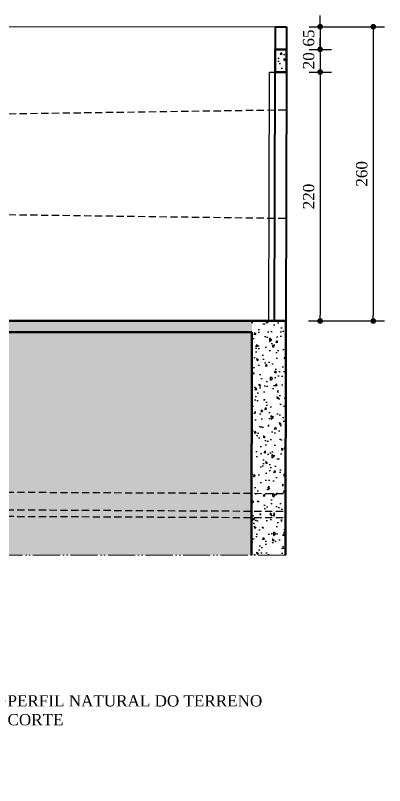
# Model space of a CAD drawing. Header units: millimetres. Extents: x 103208 to 171806, y -164 to 10038.
# Drawn here: x 114773 to 115100, y 2259 to 2939 of the extents above; entities that cross this region are included whole.
import ezdxf
from ezdxf import colors
from ezdxf.entities.mleader import LeaderData, LeaderLine
from ezdxf.math import Vec2, Vec3

# ---------------------------------------------------------------- set-up
doc = ezdxf.new("R2010")
doc.units = ezdxf.units.MM
doc.linetypes.add('ACAD_ISO05W100', pattern=[33, 24, -3, 0, -3, 0, -3])
doc.linetypes.add('HIDDEN', pattern=[9.525, 6.35, -3.175])
for name, color, linetype in [('ACESSORIOS', 2, 'Continuous'), ('Piso Lay-out', 19, 'Continuous'), ('Portas-Cotas', 2, 'Continuous'), ('Projeção Janela - Viga', 1, 'HIDDEN'), ('Projeção perfil', 74, 'HIDDEN')]:
    doc.layers.add(name, color=color, linetype=linetype)
for name, color, linetype, lineweight in [('Hachura', 1, 'Continuous', 9), ('MURO', 3, 'Continuous', 0), ('Parede Baixa', 5, 'Continuous', 50), ('Parede Corte', 4, 'Continuous', 40), ('Perfil Natural-1', 241, 'HIDDEN', 25), ('Perfil Natural-2', 40, 'HIDDEN', 25), ('Perfil Natural-4', 150, 'HIDDEN', 25), ('Projeção Balanço', 2, 'ACAD_ISO05W100', 20)]:
    doc.layers.add(name, color=color, linetype=linetype, lineweight=lineweight)
doc.styles.add('Valéria', font='romantic.ttf', dxfattribs={"height": 10})
doc.dimstyles.new('Cota - 50', dxfattribs={"dimtxt": 10, "dimasz": 5, "dimexe": 10, "dimexo": 20, "dimgap": 5, "dimtad": 1, "dimtxsty": 'Valéria', "dimblk": 'DOT', "dimcen": 0, "dimclrd": 12, "dimclre": 12, "dimclrt": 2, "dimazin": 2, "dimtfac": 1, "dimtix": 1, "dimtmove": 0, "dimatfit": 3, "dimldrblk": 'DOT', "dimfxl": 1, "dimarcsym": 0})
pattern_1 = [(95, (7823.838, -2144.868), (14.009465, 11.755338), [1.905, -20.955]), (40, (7823.838, -2144.868), (-16.0018453, 11.017673), [1.524, -16.7640584]), (145.451445, (7825.005, -2143.888), (-1.9923798, 22.7730102), [1.619001, -17.8090245]), (91.1842, (7820.246, -2141.276), (22.1410243, 16.1953413), [2.8575, -31.4325]), (141.635558, (7822.09, -2139.926), (-0.708662, 34.2826764), [2.428502, -26.713561]), (36.18415, (7820.246, -2141.276), (-0.708662, 34.282676), [2.285997, -25.145973]), (66, (7822.94, -2140.378), (17.951998, 3.489515), [1.905, -20.955]), (11, (7822.94, -2140.378), (-8.6539927, 17.3941193), [1.524, -16.764]), (116.451445, (7824.436, -2140.087), (9.2980052, 20.8836343), [1.619001, -17.8089938]), (82.5, (7823.838, -2144.868), (-5.7605469, 6.19734137), [0, -16.5608, 0, -17.018, 0, -16.8275]), (52.5, (7823.838, -2144.868), (-2.3589727, 11.8087), [0, -9.7028, 0, -16.1798, 0, -6.4135]), (12.5, (7819.8326, -2148.873), (9.9927863, 9.18261956), [0, -6.35, 0, -19.812, 0, -26.289]), (2.5, (7818.037, -2150.669), (8.6763904, 12.2722393), [0, -8.255, 0, -13.1572, 0, -18.669])]

# ---------------------------------------------------------------- blocks, each defined once
blk = doc.blocks.new('_Dot')
at = {"color": 0, "linetype": 'ByBlock', "lineweight": -2}
blk.add_line((-0.5, 0), (-1, 0), dxfattribs=at)
at = {"color": 0, "linetype": 'ByBlock', "const_width": 0.5}
blk.add_lwpolyline([(-0.25, 0, 1), (0.25, 0, 1)], format="xyb", close=True, dxfattribs=at)
blk = doc.blocks.new('*D895')
at = {"color": 12, "lineweight": -2, "transparency": 16777216}
for p, q in [((115042.78, 2934.45), (115042.78, 2939.45)), ((115032.92, 2929.45), (115052.78, 2929.45)), ((115042.78, 2929.45), (115042.78, 2909.37)), ((115032.92, 2909.37), (115052.78, 2909.37)), ((115042.78, 2904.37), (115042.78, 2899.37))]:
    blk.add_line(p, q, dxfattribs=at)
at = {"layer": 'Defpoints', "color": 0, "transparency": 16777216}
for p in [(115012.92, 2929.45, -1252818.4), (115012.92, 2909.37, -1252818.4), (115042.78, 2909.37)]:
    blk.add_point(p, dxfattribs=at)
at = {"color": 12, "lineweight": -2, "transparency": 16777216, "xscale": 5, "yscale": 5, "zscale": 5}
for p, rotation in [((115042.78, 2929.45), 270), ((115042.78, 2909.37), 90)]:
    blk.add_blockref('_Dot', p, dxfattribs=dict(at, rotation=rotation))
at = {"color": 2, "transparency": 16777216, "insert": (115032.59, 2919.41), "char_height": 10, "attachment_point": 5, "rotation": 90, "style": 'Valéria'}
blk.add_mtext('65', dxfattribs=at)
blk = doc.blocks.new('*D896')
at = {"color": 12, "lineweight": -2, "transparency": 16777216}
for p, q in [((115042.78, 2914.37), (115042.78, 2919.37)), ((115032.92, 2909.37), (115052.78, 2909.37)), ((115042.78, 2909.37), (115042.78, 2889.37)), ((115032.92, 2889.37), (115052.78, 2889.37)), ((115042.78, 2884.37), (115042.78, 2879.37))]:
    blk.add_line(p, q, dxfattribs=at)
at = {"layer": 'Defpoints', "color": 0, "transparency": 16777216}
for p in [(115012.92, 2909.37, -1252818.4), (115012.92, 2889.37, -52464.15), (115042.78, 2889.37)]:
    blk.add_point(p, dxfattribs=at)
at = {"color": 12, "lineweight": -2, "transparency": 16777216, "xscale": 5, "yscale": 5, "zscale": 5}
for p, rotation in [((115042.78, 2909.37), 270), ((115042.78, 2889.37), 90)]:
    blk.add_blockref('_Dot', p, dxfattribs=dict(at, rotation=rotation))
at = {"color": 2, "transparency": 16777216, "insert": (115032.67, 2899.37), "char_height": 10, "attachment_point": 5, "rotation": 90, "style": 'Valéria'}
blk.add_mtext('20', dxfattribs=at)
blk = doc.blocks.new('*D890')
at = {"color": 12, "lineweight": -2, "transparency": 16777216}
for p, q in [((115032.92, 2889.37), (115052.78, 2889.37)), ((115042.78, 2884.37), (115042.78, 2674.37)), ((115032.38, 2669.37), (115052.78, 2669.37))]:
    blk.add_line(p, q, dxfattribs=at)
at = {"layer": 'Defpoints', "color": 0, "transparency": 16777216}
for p in [(115012.92, 2889.37, -52464.15), (115012.38, 2669.37, -52464.15), (115042.78, 2669.37)]:
    blk.add_point(p, dxfattribs=at)
at = {"color": 12, "lineweight": -2, "transparency": 16777216, "xscale": 5, "yscale": 5, "zscale": 5}
for p, rotation in [((115042.78, 2889.37), 90), ((115042.78, 2669.37), 270)]:
    blk.add_blockref('_Dot', p, dxfattribs=dict(at, rotation=rotation))
at = {"color": 2, "transparency": 16777216, "insert": (115032.67, 2779.37), "char_height": 10, "attachment_point": 5, "rotation": 90, "style": 'Valéria'}
blk.add_mtext('220', dxfattribs=at)
blk = doc.blocks.new('*D902')
at = {"color": 12, "lineweight": -2, "transparency": 16777216}
for p, q in [((115032.92, 2929.45), (115099.76, 2929.45)), ((115089.76, 2924.45), (115089.76, 2674.37)), ((115032.38, 2669.37), (115099.76, 2669.37))]:
    blk.add_line(p, q, dxfattribs=at)
at = {"layer": 'Defpoints', "color": 0, "transparency": 16777216}
for p in [(115012.92, 2929.45, 334409.02), (115012.38, 2669.37, 301778.4), (115089.76, 2669.37)]:
    blk.add_point(p, dxfattribs=at)
at = {"color": 12, "lineweight": -2, "transparency": 16777216, "xscale": 5, "yscale": 5, "zscale": 5}
for p, rotation in [((115089.76, 2929.45), 90), ((115089.76, 2669.37), 270)]:
    blk.add_blockref('_Dot', p, dxfattribs=dict(at, rotation=rotation))
at = {"color": 2, "transparency": 16777216, "insert": (115079.61, 2799.41), "char_height": 10, "attachment_point": 5, "rotation": 90, "style": 'Valéria'}
blk.add_mtext('260', dxfattribs=at)

msp = doc.modelspace()

# ---------------------------------------------------------------- hatches: boundary and pattern name
at = {"layer": 'Hachura'}
h = msp.add_hatch(dxfattribs=at)
h.set_pattern_fill('EARTH', color=256, scale=2, angle=45)
h.set_pattern_definition([(45, (7824.418, -2144.957), (2e-15, 17.9605122), [12.7, -12.7]), (45, (7821.05, -2141.589), (2e-15, 17.9605122), [12.7, -12.7]), (45, (7817.682, -2138.222), (2e-15, 17.9605122), [12.7, -12.7]), (135, (7817.682, -2135.976), (-17.9605122, 2e-15), [12.7, -12.7]), (135, (7821.05, -2132.609), (-17.9605122, 2e-15), [12.7, -12.7]), (135, (7824.418, -2129.241), (-17.9605122, 2e-15), [12.7, -12.7])])
h.paths.add_polyline_path([(113157.65627, 2462.36553), (113128.32289, 2462.36553), (113128.32289, 2733.55513), (113157.65627, 2733.55513)])
h.paths.add_polyline_path([(113313.47221, 2461.55513), (113188.67727, 2461.72096), (113188.13924, 2658.55513), (113312.21534, 2658.14993)])
h.paths.add_polyline_path([(113578.47221, 2461.55513), (113343.47221, 2462.36553), (113343.47221, 2658.96033), (113578.47221, 2658.14993)])
h.paths.add_polyline_path([(113926.6415, 2462.36553), (113608.47221, 2461.55513), (113608.47221, 2658.14993), (113926.6415, 2658.96033)])
h.paths.add_polyline_path([(114242.4886, 2462.36553), (113956.6415, 2462.36553), (113956.6415, 2658.55513), (114242.4886, 2658.55513)])
h.paths.add_polyline_path([(114608.61409, 2462.85975), (114272.4886, 2462.36553), (114272.4886, 2658.55513), (114608.61409, 2659.04934)])
h.paths.add_polyline_path([(114638.61409, 2658.55513), (114638.61409, 2462.36553), (114982.56193, 2462.43906), (114983.04463, 2658.55513)])
at = {"layer": 'Portas-Cotas'}
h = msp.add_hatch(dxfattribs=at)
h.set_pattern_fill('AR-CONC', color=256, scale=0.1, angle=45)
h.set_pattern_definition([(95, (7823.789, -2119.954), (14.009465, 11.755338), [1.905, -20.955]), (40, (7823.789, -2119.954), (-16.0018453, 11.017673), [1.524, -16.7640584]), (145.451445, (7824.956, -2118.974), (-1.9923798, 22.7730102), [1.619001, -17.8090245]), (91.1842, (7820.196, -2116.362), (22.1410243, 16.1953413), [2.8575, -31.4325]), (141.635558, (7822.042, -2115.012), (-0.708662, 34.2826764), [2.428502, -26.713561]), (36.18415, (7820.196, -2116.362), (-0.708662, 34.282676), [2.285997, -25.145973]), (66, (7822.89, -2115.464), (17.951998, 3.489515), [1.905, -20.955]), (11, (7822.89, -2115.464), (-8.6539927, 17.3941193), [1.524, -16.764]), (116.451445, (7824.387, -2115.173), (9.2980052, 20.8836343), [1.619001, -17.8089938]), (82.5, (7823.7886, -2119.954), (-5.7605469, 6.19734137), [0, -16.5608, 0, -17.018, 0, -16.8275]), (52.5, (7823.789, -2119.954), (-2.3589727, 11.8087), [0, -9.7028, 0, -16.1798, 0, -6.4135]), (12.5, (7819.7834, -2123.959), (9.9927863, 9.18261956), [0, -6.35, 0, -19.812, 0, -26.289]), (2.5, (7817.987, -2125.755), (8.6763904, 12.2722393), [0, -8.255, 0, -13.1572, 0, -18.669])])
h.paths.add_polyline_path([(115012.91824, 2909.36809), (115002.91821, 2909.36809), (115002.91821, 2889.36809), (115012.91824, 2889.36809)])
h = msp.add_hatch(dxfattribs=at)
h.set_pattern_fill('AR-CONC', color=256, scale=0.1, angle=45)
h.set_pattern_definition(pattern_1)
h.paths.add_polyline_path([(113157.82411, 2767.45454), (113172.58394, 2767.45454), (113172.58394, 2669.45454), (113157.82411, 2669.45454)])
h.paths.add_polyline_path([(113187.07642, 2462.38101), (113157.82411, 2462.38101), (113157.82411, 2669.45454), (113187.07642, 2669.45454)])
h.paths.add_polyline_path([(113472.58484, 2669.45454), (113187.55947, 2669.45454), (113187.55947, 2659.45454), (113472.58484, 2659.45454)])
h.paths.add_polyline_path([(113342.89245, 2462.45454), (113312.89245, 2462.45454), (113312.89245, 2659.45454), (113342.89245, 2659.45454)])
h.paths.add_polyline_path([(113472.58484, 2667.45454), (113628.99295, 2667.45454), (113628.99295, 2659.45454), (113472.58484, 2659.45454)])
h.paths.add_polyline_path([(113577.89245, 2659.45454), (113607.89245, 2659.45454), (113607.89245, 2462.45454), (113577.89245, 2462.45454)])
h.paths.add_polyline_path([(113628.99295, 2659.45454), (113928.58621, 2659.45454), (113928.58621, 2669.45454), (113628.99295, 2669.45454)])
h.paths.add_polyline_path([(113928.58621, 2659.45454), (114982.46487, 2659.45454), (114982.70972, 2669.06581), (113928.58621, 2669.45454)])
h = msp.add_hatch(dxfattribs=at)
h.set_pattern_fill('AR-CONC', color=256, scale=0.1, angle=45)
h.set_pattern_definition(pattern_1)
h.paths.add_polyline_path([(115011.98208, 2462.45454), (114982.37907, 2462.45454), (114982.57755, 2669.41684), (115012.18056, 2669.41684)])

# ---------------------------------------------------------------- linework, layer by layer
at = {"layer": 'ACESSORIOS'}
for p, q in [((114997.37915, 2669.45454), (114997.91828, 2889.40486, 7595.5541)), ((114997.91828, 2889.40486, -432748.69643), (115002.91827, 2889.3926, -1674021.49089))]:
    msp.add_line(p, q, dxfattribs=at)
at = {"layer": 'MURO'}
msp.add_line((115002.91821, 2929.45454), (114651.61877, 2929.31395, 1021976.23445), dxfattribs=at)
at = {"layer": 'Parede Baixa'}
for p, q in [((115002.91821, 2909.36809, -819227.26557), (115002.91821, 2889.36809, 8287.93074)), ((115002.91821, 2909.36809, -1232984.86372), (115012.91824, 2909.36809, -1232984.86372)), ((115012.91824, 2909.36809, -832866.78008), (115012.91824, 2889.36809, -32630.61279)), ((115002.91821, 2889.36809, -1232984.86372), (115012.91824, 2889.36809, -1232984.86372)), ((115012.48947, 2669.45454), (113172.82415, 2669.45454)), ((115011.98208, 2462.45454, 27037.12219), (115012.48947, 2669.45454, 34185.46245)), ((114982.46487, 2659.45454, 2750646.68945), (114638.61409, 2659.45454, -102627.38624)), ((114981.98217, 2462.52808, 27037.12219), (114982.46487, 2659.45454, 33837.59264))]:
    msp.add_line(p, q, dxfattribs=at)
at = {"layer": 'Parede Corte'}
for p, q in [((115002.91821, 2929.45454, -1234773.35582), (115002.91821, 2909.36809, -819227.26557)), ((115002.91821, 2929.45454), (115012.91824, 2929.45454)), ((115012.91824, 2929.45454, -1232984.86372), (115012.91824, 2909.36809, -1232984.86372)), ((115002.37913, 2669.44229), (115002.91827, 2889.3926, 7595.5541)), ((115012.91824, 2889.36809, -32630.61279), (115012.37916, 2669.44229, -32630.61279))]:
    msp.add_line(p, q, dxfattribs=at)
at = {"layer": 'Perfil Natural-1'}
msp.add_line((113127.23193, 2525.89968, 239953.64251), (115012.11557, 2516.91538, 239953.64251), dxfattribs=at)
at = {"layer": 'Perfil Natural-2'}
msp.add_line((113127.17961, 2504.55346, 28331.37716), (115012.06325, 2495.56916, 28331.37716), dxfattribs=at)
at = {"layer": 'Perfil Natural-4'}
msp.add_line((113127.19653, 2511.45646, 120177.75329), (115012.07701, 2501.18569, 120177.75329), dxfattribs=at)
at = {"layer": 'Projeção Balanço'}
msp.add_line((115011.98208, 2462.45454), (113127.07642, 2462.45454), dxfattribs=at)
at = {"layer": 'Projeção Janela - Viga'}
msp.add_line((113157.86673, 2784.84085, -318634.52776), (115012.60152, 2760.15776, -318634.52776), dxfattribs=at)
at = {"layer": 'Projeção perfil'}
msp.add_line((113157.97604, 2829.43941, 102829.8206), (115012.83664, 2856.08071, 103380.49541), dxfattribs=at)

# ---------------------------------------------------------------- dimensions: what is measured, and where the dimension line sits
for base, p1, p2, text, picture, middle in [((115042.78277, 2909.36809, 19833.53638), (115012.91824, 2929.45454, -1232984.86372), (115012.91824, 2909.36809, -1232984.86372), '65', '*D895', (115032.59046, 2919.41132, 19833.53638)), ((115089.76031, 2669.36875, -334409.01533), (115012.91824, 2929.45454), (115012.37898, 2669.36875, -32630.61279), '260', '*D902', (115079.61238, 2799.41165, -334409.01533))]:
    dim = msp.add_linear_dim(base=base, p1=p1, p2=p2, angle=90, text=text, dimstyle='Cota - 50')
    dim.commit()
    dim.dimension.update_dxf_attribs({"geometry": picture, "text_midpoint": middle})
for base, p1, p2, picture, middle in [((115042.78277, 2889.36809, 19833.53638), (115012.91824, 2909.36809, -1232984.86372), (115012.91824, 2889.36809, -32630.61279), '*D896', (115032.67182, 2899.36809, 19833.53638)), ((115042.78277, 2669.36875, 19833.53638), (115012.91824, 2889.36809, -32630.61279), (115012.37898, 2669.36875, -32630.61279), '*D890', (115032.67182, 2779.36842, 19833.53638))]:
    dim = msp.add_linear_dim(base=base, p1=p1, p2=p2, angle=90, dimstyle='Cota - 50', override={"dimtmove": 1})
    dim.commit()
    dim.dimension.update_dxf_attribs({"geometry": picture, "text_midpoint": middle})

# ---------------------------------------------------------------- leaders
at = {"layer": 'Piso Lay-out'}
ml = msp.add_multileader_mtext('Standard', dxfattribs=at)
ml.set_content('PERFIL NATURAL DO TERRENO\\PCORTE', color=2, style='Valéria')
ml.set_leader_properties(color=15)
ml.set_arrow_properties(name='DOT')
ml.build(insert=Vec2(0, 0))
ml.multileader.update_dxf_attribs({"dogleg_length": 5, "arrow_head_size": 5})
ctx = ml.context
ctx.base_point, ctx.char_height, ctx.arrow_head_size, ctx.plane_origin = Vec3(114764.29253, 2333.54056, -318634.52776), 10, 5, Vec3(114758.40926, 2406.20804, -318634.52776)
notes = []
notes.append((ctx, [(0, (1, 1, 0), (114759.29253, 2333.54056, -318634.52776), (1, 0), 5, [(0, [(114759.29253, 2763.52884, -318634.52776)], 0, [])])]))
ctx.mtext.insert, ctx.mtext.flow_direction = Vec3(114766.29253, 2338.64411, -318634.52776), 5
for ctx, leaders in notes:
    for number, flags, end, landing, length, lines in leaders:
        leader = LeaderData()
        leader.index, (leader.has_last_leader_line, leader.has_dogleg_vector, leader.attachment_direction) = number, flags
        leader.last_leader_point, leader.dogleg_vector, leader.dogleg_length = Vec3(end), Vec3(landing), length
        for number, points, colour, breaks in lines:
            line = LeaderLine()
            line.index, line.vertices, line.color, line.breaks = number, Vec3.list(points), colors.encode_raw_color(colour), breaks
            leader.lines.append(line)
        ctx.leaders.append(leader)

doc.saveas('drawing.dxf')
